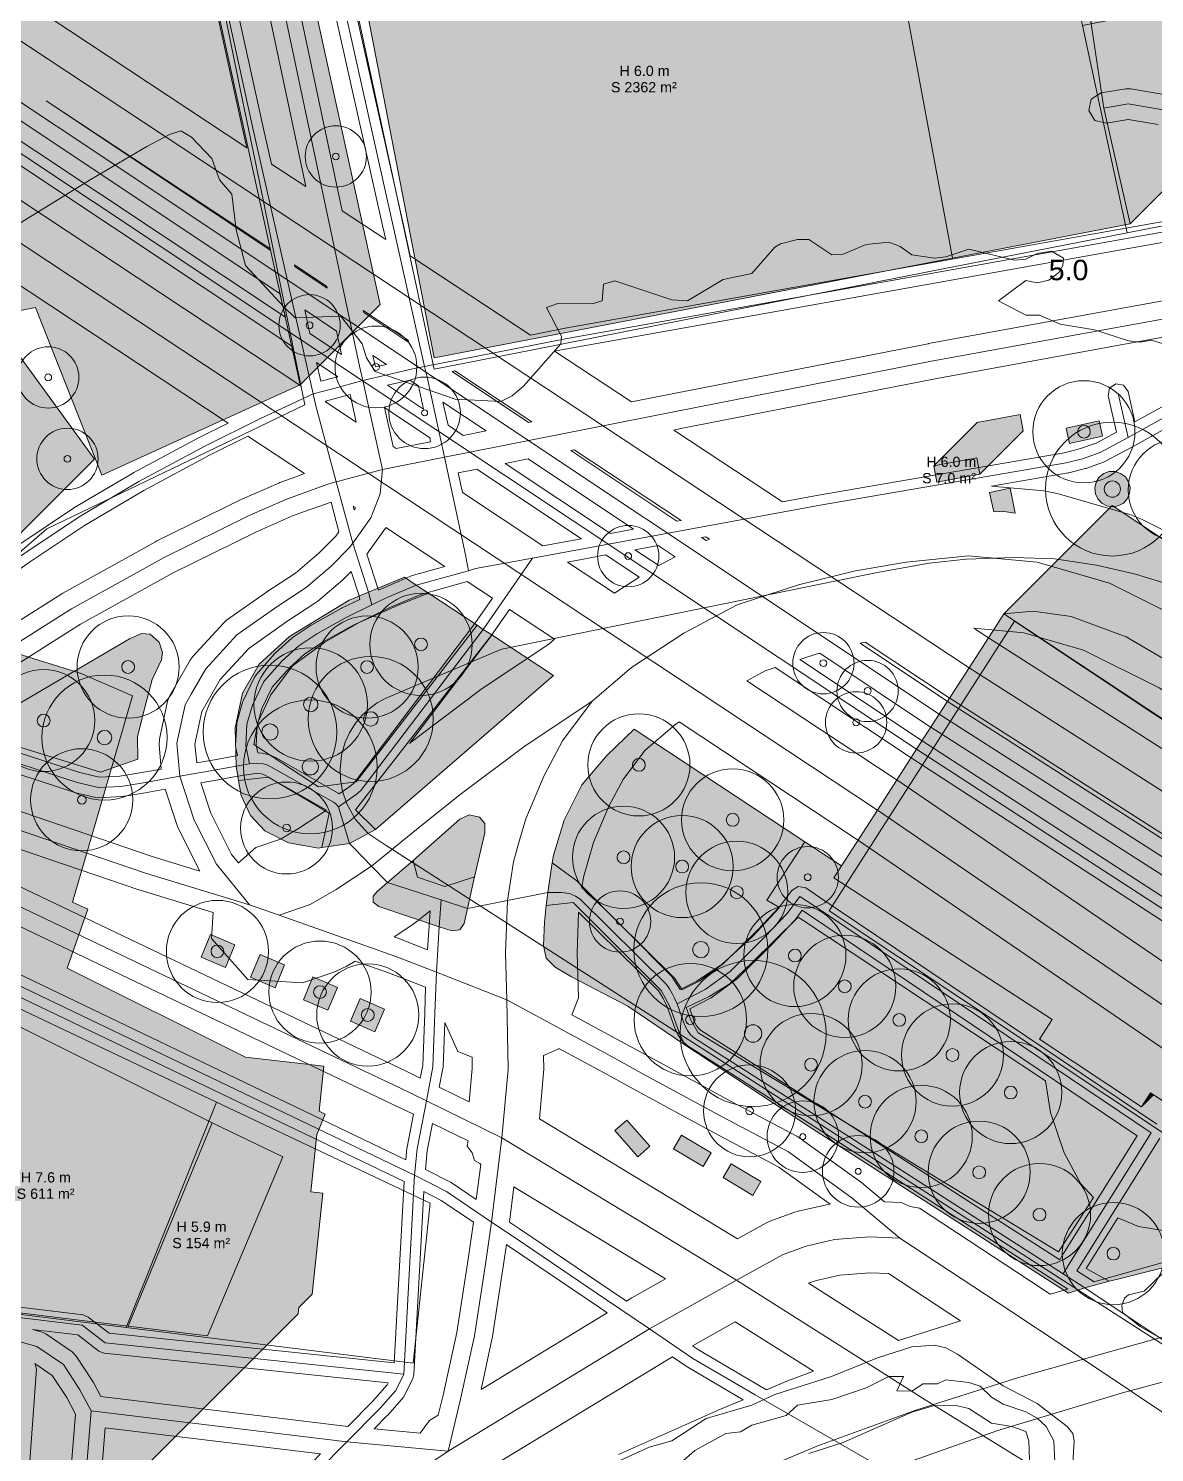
# Model space of a CAD drawing. Header units: metres. Extents: x -8 to 1190, y -11 to 1223.
# Drawn here: x 243.8 to 354, y 846.2 to 985.6 of the extents above; entities that cross this region are included whole.
import ezdxf

# ---------------------------------------------------------------- set-up
doc = ezdxf.new("R2010")
doc.units = ezdxf.units.M
doc.header["$MEASUREMENT"] = 0
for name, color, linetype, lineweight, true_color in [('TPX_BUILDING_AREAS_TEXT', 7, 'CONTINUOUS', 0, 0x000000), ('TPX_BUILDING_HEIGHTS_TEXT', 7, 'CONTINUOUS', 0, 0x000000), ('TPX_BUILDINGS', 7, 'CONTINUOUS', 0, 0x000000), ('TPX_BUILDINGS_HATCH', 7, 'CONTINUOUS', 0, 0xf0f0f0), ('TPX_BUILDINGS_SHADOWS_HATCH', 7, 'CONTINUOUS', 0, 0x000000), ('TPX_BUILDINGS_SHADOWS_OUTLINES', 7, 'CONTINUOUS', 0, 0x000000), ('TPX_CADASTRES', 7, 'CONTINUOUS', 0, 0x646464), ('TPX_CONTOUR_LINES_5M', 7, 'CONTINUOUS', 0, 0x969696), ('TPX_CONTOUR_LINES_5M_TEXT', 7, 'CONTINUOUS', 0, 0x000000), ('TPX_ROADS_AXES', 7, 'CONTINUOUS', 0, 0x323232), ('TPX_ROADS_CONTOURS', 7, 'CONTINUOUS', 0, 0x646464), ('TPX_VEGETATION_GREEN_SPACES', 7, 'CONTINUOUS', 0, 0x58ba48), ('TPX_VEGETATION_GREEN_SPACES_HATCH', 7, 'CONTINUOUS', 0, 0x58ba48), ('TPX_VEGETATION_TREES_INDIVIDUAL', 7, 'CONTINUOUS', 0, 0x136734)]:
    doc.layers.add(name, color=color, linetype=linetype, lineweight=lineweight, true_color=true_color)
doc.styles.add('TPX_TEXTE', font='arial.ttf')

# ---------------------------------------------------------------- blocks, each defined once
blk = doc.blocks.new('TREETR009_CR072')
at = {"layer": 'TPX_VEGETATION_TREES_INDIVIDUAL'}
for radius in [7.15, 0.851]:
    blk.add_circle((0, 0, 0.04), radius, dxfattribs=at)
blk = doc.blocks.new('TREETR003_CR030')
at = {"layer": 'TPX_VEGETATION_TREES_INDIVIDUAL'}
for radius in [3, 0.333]:
    blk.add_circle((0, 0, 0.04), radius, dxfattribs=at)
blk = doc.blocks.new('TREETR003_CR035')
at = {"layer": 'TPX_VEGETATION_TREES_INDIVIDUAL'}
for radius in [3.5, 0.292]:
    blk.add_circle((0, 0, 0.04), radius, dxfattribs=at)
blk = doc.blocks.new('TREETR008_CR066')
at = {"layer": 'TPX_VEGETATION_TREES_INDIVIDUAL'}
for radius in [6.55, 0.792]:
    blk.add_circle((0, 0, 0.04), radius, dxfattribs=at)
blk = doc.blocks.new('TREETR004_CR045')
at = {"layer": 'TPX_VEGETATION_TREES_INDIVIDUAL'}
for radius in [4.5, 0.375]:
    blk.add_circle((0, 0, 0.04), radius, dxfattribs=at)
blk = doc.blocks.new('TREETR005_CR055')
at = {"layer": 'TPX_VEGETATION_TREES_INDIVIDUAL'}
for radius in [5.5, 0.458]:
    blk.add_circle((0, 0, 0.04), radius, dxfattribs=at)
blk = doc.blocks.new('TREETR003_CR040')
at = {"layer": 'TPX_VEGETATION_TREES_INDIVIDUAL'}
for radius in [4, 0.333]:
    blk.add_circle((0, 0, 0.04), radius, dxfattribs=at)
blk = doc.blocks.new('TREETR006_CR050')
at = {"layer": 'TPX_VEGETATION_TREES_INDIVIDUAL'}
for radius in [5, 0.625]:
    blk.add_circle((0, 0, 0.04), radius, dxfattribs=at)
blk = doc.blocks.new('TREETR007_CR061')
at = {"layer": 'TPX_VEGETATION_TREES_INDIVIDUAL'}
for radius in [6.12, 0.708]:
    blk.add_circle((0, 0, 0.04), radius, dxfattribs=at)
blk = doc.blocks.new('TREETR004_CR050')
at = {"layer": 'TPX_VEGETATION_TREES_INDIVIDUAL'}
for radius in [5, 0.417]:
    blk.add_circle((0, 0, 0.04), radius, dxfattribs=at)
blk = doc.blocks.new('TREETR007_CR056')
at = {"layer": 'TPX_VEGETATION_TREES_INDIVIDUAL'}
for radius in [5.55, 0.708]:
    blk.add_circle((0, 0, 0.04), radius, dxfattribs=at)

msp = doc.modelspace()

# ---------------------------------------------------------------- hatches: boundary and pattern name
at = {"layer": 'TPX_BUILDINGS_HATCH'}
for points in [[(331.38, 1024.93), (323.09, 1023.18), (325.89, 1007.95), (334.21, 963.1), (351.62, 966.46), (349.03, 977.79), (347.66, 986.92), (345.7, 997.06), (344.76, 1001.89), (340, 1026.44), (331.38, 1024.93)], [(256.99, 1011.54), (184.04, 997.73), (187.52, 979.7), (191.12, 974.73), (196.42, 967.59), (201.1, 960.88), (206.5, 953.42), (208.98, 949.99), (228.4, 963.86), (233.56, 956.12), (244.47, 958.27), (250.97, 941.87), (259.59, 945.8), (270.36, 950.71), (256.99, 1011.54)], [(325.89, 1007.95), (274.83, 998.03), (283.5, 953.33), (334.21, 963.1), (325.89, 1007.95)], [(336.59, 943.57), (332.38, 942.79), (332.69, 941.18), (336.89, 941.96), (336.59, 943.57)], [(323.36, 903.62), (322.61, 902.45), (343.97, 888.58), (342.72, 886.65), (352.71, 880.03), (353.6, 881.4), (368.53, 871.57), (368.85, 871.35), (368.02, 869.9), (371, 867.92), (372.56, 866.89), (373.91, 868.97), (375.31, 869.22), (383.23, 870.59), (395.82, 872.79), (402.53, 873.96), (410.49, 875.35), (416.58, 876.41), (417.72, 878.19), (413.42, 881.02), (412.67, 879.83), (370.33, 907.72), (371.13, 908.97), (361.09, 915.6), (360.29, 914.36), (339.24, 928.29), (338.68, 927.41), (335.84, 923), (332.91, 918.46), (330.71, 915.03), (326.88, 909.08), (323.36, 903.62)], [(239.7, 889.48), (229.84, 861.48), (253.55, 858.57), (261.75, 878.49), (239.7, 889.48)], [(261.75, 878.49), (253.55, 858.57), (261.31, 857.63), (268.66, 875.15), (261.75, 878.49)]]:
    msp.add_hatch(color=256, dxfattribs=at).paths.add_polyline_path(points)
at = {"layer": 'TPX_BUILDINGS_SHADOWS_HATCH'}
for points in [[(173.3, 1008.33), (157.32, 992.35), (174.02, 995.65), (178.52, 992.06), (187.52, 979.7), (184.04, 997.73), (256.99, 1011.54), (270.36, 950.71), (278.21, 958.56), (264.84, 1019.39), (195.76, 1006.32), (194.5, 1008.04), (190, 1011.63), (173.3, 1008.33)], [(356.68, 988.62), (347.66, 986.92), (349.03, 977.79), (351.62, 966.46), (365.46, 980.3), (363.81, 988.96), (368.08, 989.78), (367.87, 990.86), (371.12, 991.47), (369.22, 1001.48), (354.75, 998.76), (356.68, 988.62)], [(231.31, 954.71), (222.47, 945.87), (225.56, 948.18), (228.25, 944.49), (232.08, 947.36), (240.97, 935.18), (241.39, 934.6), (250.23, 943.44), (249.81, 944.02), (240.92, 956.2), (237.09, 953.33), (234.87, 956.38), (233.56, 956.12), (233.44, 956.3), (231.31, 954.71)], [(100.24, 886.58), (88.12, 874.47), (126.63, 869), (125.15, 854.82), (142.61, 852.81), (143.29, 859.35), (142.04, 859.49), (142.56, 864.54), (241.8, 853.13), (240.52, 840.82), (241.68, 840.69), (240.66, 830.81), (239.49, 830.95), (239.28, 828.89), (270.18, 859.79), (270.24, 860.4), (271.56, 861.71), (272.58, 871.59), (271.42, 871.72), (272.01, 877.35), (272.83, 879.32), (272.24, 879.61), (272.7, 884.03), (265.02, 884.91), (247.57, 893.61), (249.6, 899.38), (248.1, 900.07), (253.96, 920.25), (248.83, 922.47), (242.15, 924.56), (231.18, 926.95), (227.2, 923.97), (224.8, 924.15), (216.14, 927.95), (217.02, 930.04), (206.13, 932.41), (209.05, 935.34), (214.34, 947.92), (211.83, 946.06), (206.08, 932.37), (205.83, 932.48), (202.76, 933.15), (177.16, 907.55), (216.55, 898.96), (223.23, 896.87), (228.36, 894.66), (239.7, 889.48), (261.75, 878.49), (268.66, 875.15), (261.31, 857.63), (253.55, 858.57), (229.84, 861.48), (214.44, 863.38), (172.13, 868.58), (176.92, 905.69), (172.82, 906.44), (173.76, 912.52), (150.24, 917.65), (146.77, 914.18), (170.3, 909.05), (168.71, 898.78), (147.78, 902.62), (144.13, 898.97), (168.07, 894.59), (166.59, 885.04), (163.61, 885.59), (154.75, 876.73), (151.23, 877.13), (151.26, 877.41), (151.67, 881.34), (152.6, 890.24), (142.93, 892.01), (143.77, 896.85), (133.03, 898.37), (134.34, 905.09), (131.91, 905.59), (129.99, 905.98), (130.75, 909.86), (128.78, 910.26), (127.69, 911.9), (122.05, 912.93), (124.78, 926.98), (127.12, 939.01), (114.9, 941.52), (98.71, 925.32), (110.93, 922.82), (108.59, 910.79), (123.8, 908.01), (124.9, 906.37), (126.86, 905.97), (125.55, 899.23), (127.97, 898.73), (126.64, 891.87), (125.38, 885.37), (116.42, 887.2), (115.68, 883.41), (109.18, 884.75), (103.75, 885.86), (100.24, 886.58)], [(336.63, 947.03), (332.38, 942.79), (336.59, 943.57), (336.89, 941.96), (341.13, 946.2), (340.83, 947.81), (336.63, 947.03)], [(349.85, 938.9), (339.24, 928.29), (360.29, 914.36), (361.09, 915.6), (371.13, 908.97), (370.33, 907.72), (412.67, 879.83), (413.42, 881.02), (417.72, 878.19), (416.58, 876.41), (427.19, 887.01), (428.33, 888.8), (424.03, 891.63), (423.01, 890.61), (380.94, 918.33), (381.74, 919.57), (371.7, 926.21), (370.64, 925.14), (349.85, 938.9)], [(353.6, 881.4), (352.71, 880.03), (353.89, 881.21), (353.6, 881.4)]]:
    msp.add_hatch(color=256, dxfattribs=at).paths.add_polyline_path(points)
at = {"layer": 'TPX_VEGETATION_GREEN_SPACES_HATCH'}
for points in [[(348.58, 947.17), (345.33, 946.46), (345.66, 944.96), (348.91, 945.67), (348.58, 947.17)], [(348.29, 941.17), (348.16, 940.61), (348.22, 940.05), (348.45, 939.53), (348.84, 939.12), (349.34, 938.85), (349.9, 938.76), (350.45, 938.85), (350.95, 939.12), (351.33, 939.54), (351.55, 940.07), (351.6, 940.64), (351.46, 941.21), (351.14, 941.69), (350.68, 942.04), (350.14, 942.22), (349.57, 942.22), (349.03, 942.03), (348.59, 941.66), (348.29, 941.17)], [(339.88, 940.6), (337.84, 940.15), (338.26, 938.28), (339.25, 938.29), (340.37, 938.14), (339.88, 940.6)], [(264.73, 920.53), (264.01, 917.15), (264.09, 913.38), (264.34, 911.98), (264.61, 910.52), (265.52, 908.56), (266.92, 907.04), (269.24, 905.87), (272.16, 905.37), (272.49, 905.42), (275.2, 905.81), (277.75, 907.2), (295.16, 922.24), (289.12, 926.22), (288.29, 926.77), (287.69, 927.17), (282.92, 930.32), (281.73, 931.11), (280.57, 931.87), (277.07, 930.41), (275.18, 929.62), (269.31, 926.08), (266.36, 923.35), (264.73, 920.53)], [(266.23, 917.66), (265.85, 915.51), (272.15, 911.37), (275.85, 911.86), (287.69, 927.17), (282.92, 930.32), (280.13, 929.22), (276.22, 927.46), (272.78, 925.53), (269.63, 923.21), (267.49, 920.37), (266.23, 917.66)], [(342.1, 928.54), (339.24, 928.29), (360.29, 914.36), (361.09, 915.6), (371.13, 908.97), (370.33, 907.72), (412.67, 879.83), (413.42, 881.02), (417.72, 878.19), (418.6, 879.67), (414.08, 886.19), (387.35, 903.38), (375.64, 910.86), (359.18, 921.37), (351.23, 926.05), (345.82, 928.03), (342.1, 928.54)], [(253.68, 925.85), (240.53, 918.16), (241.98, 915.55), (250.81, 912.79), (254.49, 914.08), (254.46, 916.29), (255.2, 919.24), (255.89, 921.88), (256.8, 923.79), (256.88, 924.52), (256.56, 925.51), (255.68, 926.3), (254.84, 926.36), (253.68, 925.85)], [(289.12, 926.22), (275.77, 909.1), (277.75, 907.2), (295.16, 922.24), (289.12, 926.22)], [(294.29, 898.12), (294.18, 895.82), (294.46, 894.58), (295.34, 893.72), (296.94, 892.76), (302.43, 889.88), (308.01, 886.11), (320.42, 877.95), (345.57, 861.79), (347.16, 862.33), (349.54, 862.97), (350.39, 863.19), (360.61, 865.75), (371, 867.92), (368.02, 869.9), (368.85, 871.35), (368.53, 871.57), (353.6, 881.4), (352.71, 880.03), (342.72, 886.65), (343.97, 888.58), (322.61, 902.45), (323.36, 903.62), (319.78, 905.98), (303.07, 917.01), (300.39, 914.43), (297.94, 911.54), (296.22, 908.1), (295.15, 904.67), (295.03, 903.91), (294.61, 901.01), (294.46, 899.73), (294.29, 898.12)], [(295.15, 904.67), (295.03, 903.91), (297.44, 902.15), (306.76, 892.8), (307.57, 891.53), (309.2, 892.35), (311.66, 894), (314.65, 896.7), (317.29, 899.55), (316.05, 900.28), (319.78, 905.98), (303.07, 917.01), (300.39, 914.43), (297.94, 911.54), (296.22, 908.1), (295.15, 904.67)], [(267.27, 912.32), (264.34, 911.98), (264.61, 910.52), (265.52, 908.56), (266.92, 907.04), (269.24, 905.87), (272.16, 905.37), (272.49, 905.42), (273.21, 908.79), (267.27, 912.32)], [(277.92, 901.13), (277.5, 900.65), (277.5, 900.06), (278.08, 899.66), (283.97, 897.67), (285.2, 897.26), (285.99, 897.35), (286.41, 897.99), (286.74, 899.46), (287.42, 902.55), (288.44, 906.86), (288.44, 907.78), (287.91, 908.39), (286.9, 908.62), (285.99, 908.21), (281.43, 904.16), (278.93, 902), (277.92, 901.13)], [(285.99, 908.21), (281.43, 904.16), (281.86, 902.53), (284.53, 901.62), (287.42, 902.55), (288.44, 906.86), (288.44, 907.78), (287.91, 908.39), (286.9, 908.62), (285.99, 908.21)], [(294.29, 898.12), (294.18, 895.82), (294.46, 894.58), (295.34, 893.72), (296.94, 892.76), (302.43, 889.88), (308.01, 886.11), (307.57, 887.06), (306.56, 889.85), (305.71, 891.42), (297.08, 900.04), (294.46, 899.73), (294.29, 898.12)], [(310.39, 890.85), (308.14, 889.76), (308.58, 888.59), (309.34, 887.28), (344.58, 865.84), (348.01, 871.18), (346.78, 872.52), (345.14, 875.55), (343.8, 879.5), (343.33, 882.58), (319.68, 898.24), (319.11, 898.62), (314.62, 894.18), (312.41, 892.08), (310.39, 890.85)], [(261.6, 896.92), (260.67, 894.69), (263.06, 893.67), (263.99, 895.89), (261.6, 896.92)], [(266.46, 894.96), (265.52, 892.73), (267.91, 891.69), (268.85, 893.93), (266.46, 894.96)], [(271.62, 892.75), (270.69, 890.52), (273.08, 889.49), (274.01, 891.73), (271.62, 892.75)], [(276.24, 890.64), (275.3, 888.41), (277.69, 887.38), (278.62, 889.61), (276.24, 890.64)], [(302.33, 878.75), (301.18, 877.71), (303.42, 875.16), (304.58, 876.2), (302.33, 878.75)], [(307.7, 877.27), (306.92, 875.92), (309.83, 874.19), (310.61, 875.54), (307.7, 877.27)], [(312.55, 874.45), (311.78, 873.11), (314.69, 871.38), (315.46, 872.73), (312.55, 874.45)], [(350.41, 869.18), (347.29, 864.21), (349.54, 862.97), (350.39, 863.19), (360.61, 865.75), (371, 867.92), (368.02, 869.9), (368.85, 871.35), (368.53, 871.57), (365.78, 870.08), (362.63, 868.89), (358.76, 868.04), (355.42, 867.83), (352.43, 868.32), (350.41, 869.18)]]:
    msp.add_hatch(color=256, dxfattribs=at).paths.add_polyline_path(points)

# ---------------------------------------------------------------- linework, layer by layer
at = {"layer": 'TPX_BUILDINGS', "elevation": 0.04}
for points in [[(331.38, 1024.93), (323.09, 1023.18), (325.89, 1007.95), (334.21, 963.1), (351.62, 966.46), (349.03, 977.79), (347.66, 986.92), (345.7, 997.06), (344.76, 1001.89), (340, 1026.44)], [(256.99, 1011.54), (184.04, 997.73), (187.52, 979.7), (191.12, 974.73), (196.42, 967.59), (201.1, 960.88), (206.5, 953.42), (208.98, 949.99), (228.4, 963.86), (233.56, 956.12), (244.47, 958.27), (250.97, 941.87), (259.59, 945.8), (270.36, 950.71)], [(325.89, 1007.95), (274.83, 998.03), (283.5, 953.33), (334.21, 963.1)], [(336.59, 943.57), (332.38, 942.79), (332.69, 941.18), (336.89, 941.96)], [(239.7, 889.48), (229.84, 861.48), (253.55, 858.57), (261.75, 878.49)], [(261.75, 878.49), (253.55, 858.57), (261.31, 857.63), (268.66, 875.15)]]:
    msp.add_lwpolyline(points, close=True, dxfattribs=at)
msp.add_lwpolyline([(360.29, 914.36), (339.24, 928.29), (338.68, 927.41), (335.84, 923), (332.91, 918.46), (330.71, 915.03), (326.88, 909.08), (323.36, 903.62), (322.61, 902.45), (343.97, 888.58), (342.72, 886.65), (352.71, 880.03), (353.6, 881.4), (368.53, 871.57)], dxfattribs=at)
at = {"layer": 'TPX_BUILDINGS_SHADOWS_OUTLINES', "elevation": 0.04}
for points in [[(173.3, 1008.33), (157.32, 992.35), (174.02, 995.65), (178.52, 992.06), (187.52, 979.7), (184.04, 997.73), (256.99, 1011.54), (270.36, 950.71), (278.21, 958.56), (264.84, 1019.39), (195.76, 1006.32), (194.5, 1008.04), (190, 1011.63)], [(356.68, 988.62), (347.66, 986.92), (349.03, 977.79), (351.62, 966.46), (365.46, 980.3), (363.81, 988.96), (368.08, 989.78), (367.87, 990.86), (371.12, 991.47), (369.22, 1001.48), (354.75, 998.76)], [(231.31, 954.71), (222.47, 945.87), (225.56, 948.18), (228.25, 944.49), (232.08, 947.36), (240.97, 935.18), (241.39, 934.6), (250.23, 943.44), (249.81, 944.02), (240.92, 956.2), (237.09, 953.33), (234.87, 956.38), (233.56, 956.12), (233.44, 956.3)], [(336.63, 947.03), (332.38, 942.79), (336.59, 943.57), (336.89, 941.96), (341.13, 946.2), (340.83, 947.81)], [(349.85, 938.9), (339.24, 928.29), (360.29, 914.36), (361.09, 915.6), (371.13, 908.97), (370.33, 907.72), (412.67, 879.83), (413.42, 881.02), (417.72, 878.19), (416.58, 876.41), (427.19, 887.01), (428.33, 888.8), (424.03, 891.63), (423.01, 890.61), (380.94, 918.33), (381.74, 919.57), (371.7, 926.21), (370.64, 925.14)], [(353.6, 881.4), (352.71, 880.03), (353.89, 881.21)]]:
    msp.add_lwpolyline(points, close=True, dxfattribs=at)
for points in [[(239.28, 828.89), (270.18, 859.79), (270.24, 860.4), (271.56, 861.71), (272.58, 871.59), (271.42, 871.72), (272.01, 877.35), (272.83, 879.32), (272.24, 879.61), (272.7, 884.03), (265.02, 884.91), (247.57, 893.61), (249.6, 899.38), (248.1, 900.07), (253.96, 920.25), (248.83, 922.47), (242.15, 924.56)], [(239.7, 889.48), (261.75, 878.49), (268.66, 875.15), (261.31, 857.63), (253.55, 858.57), (229.84, 861.48)]]:
    msp.add_lwpolyline(points, dxfattribs=at)
at = {"layer": 'TPX_CADASTRES', "elevation": 0.02}
for points in [[(322.8, 1024.34), (270.19, 1013.93), (276.08, 986.63), (281.47, 961.66), (283.5, 952.25), (292.97, 954.11), (314.42, 958.33), (323.7, 960.15), (331.98, 961.78), (351.32, 965.58), (346.95, 985.87), (344.3, 998.1), (343.32, 1002.67), (337.99, 1027.35)], [(182.41, 997.39), (175.96, 996.07), (190.64, 975.09), (195.75, 967.79), (200.85, 960.5), (206.41, 952.55), (209.7, 947.84), (215.65, 952.37), (225.51, 959.87), (242.16, 933.64), (245.56, 936.61), (261.21, 944.11), (270.84, 948.73), (266.08, 972), (264.57, 979.36), (263.92, 982.53), (257.73, 1012.78), (217.93, 1004.65)], [(357.18, 987.88), (346.95, 985.87), (351.32, 965.58), (367.42, 968.75), (362.6, 990.72), (377.78, 993.68), (377.59, 994.61), (370.23, 993.16), (368.42, 1001.55), (354.8, 998.87)], [(340.28, 927.56), (322.14, 899.21), (492.23, 786.12), (538.52, 795.75)], [(240.79, 890.64), (230.37, 861.29), (253.35, 858.44), (262.19, 880.5)], [(262.19, 880.5), (253.35, 858.44), (281.42, 854.97), (283.08, 870.6)]]:
    msp.add_lwpolyline(points, close=True, dxfattribs=at)
for points in [[(355.75, 931.05), (352.12, 932.18), (348.32, 933.06), (344.2, 933.68), (340.27, 933.82), (335.57, 933.64), (331.95, 933.25), (327.04, 932.36), (325.91, 932.13), (290.1, 924.83), (289.84, 924.72), (278.68, 920.01), (277.91, 919.57), (277.24, 919.1), (276.45, 918.38), (275.8, 917.6), (275.21, 916.66), (274.79, 915.74), (274.43, 914.47), (274.27, 913.1), (274.31, 912.07), (274.51, 910.94), (274.93, 909.69), (275.78, 908.17), (277.03, 906.8), (278.7, 905.69), (464.55, 786.3)], [(492.23, 786.12), (322.14, 899.21), (340.28, 927.56), (538.52, 795.75)]]:
    msp.add_lwpolyline(points, dxfattribs=at)
at = {"layer": 'TPX_CONTOUR_LINES_5M', "elevation": 0.05}
for points in [[(354.85, 954.73), (353.69, 955.09), (352.58, 954.88), (351.46, 955.02), (348.11, 956.08), (344.75, 956.65), (342.74, 957.51), (341.4, 957.51), (338.71, 958.91), (341.4, 960.92), (342.52, 960.67), (343.64, 960.94), (344.62, 961.7), (345.01, 962.39), (345.07, 963.09), (343.92, 963.79), (342.52, 963.54), (341.4, 962.99), (340.28, 962.91), (335.81, 963.98), (333.58, 963.23), (332.46, 963.11), (330.23, 963.41), (329.11, 964.24), (327.99, 964.67), (325.76, 964.43), (323.52, 963.49), (322.4, 963.42), (320.17, 964.92), (319.05, 964.92), (317.4, 964.49), (316.82, 964.17), (314.58, 961.61), (311.78, 961), (308.29, 958.91), (306.76, 959.02), (301.17, 960.87), (300.05, 960.54), (299.92, 958.91), (298.94, 958.62), (295.58, 958.66), (294.47, 958.26), (295.94, 955.42), (295.87, 954.73), (292.23, 950.58), (291.11, 949.61), (290, 949.06), (285.53, 949.31), (277.7, 952.02), (276.86, 953.33), (276.44, 954.73), (274.35, 957.42), (269.88, 957.27), (268.76, 958.33), (265.03, 962.39), (264.12, 965.88), (263.67, 969.37), (262.49, 970.76), (261.72, 972.85), (259.73, 974.94), (258.7, 975.57), (257.59, 975.21), (255.35, 974.04), (249.8, 970.76), (233.97, 961)], [(354.81, 863.75), (352.99, 862.01), (351.46, 861.63), (351.06, 861.31), (350.8, 860.61), (350.86, 859.92), (352.58, 858.53), (355.05, 857.13)], [(345.98, 844.58), (346.12, 847.37), (346.01, 848.06), (345.45, 848.76), (342.52, 851.02), (339.17, 852.73), (334.7, 855.84), (333.58, 856.47), (332.46, 856.73), (330.23, 856.54), (326.87, 855.49), (322.39, 853.64), (316.82, 851.9), (314.57, 850.85), (310.11, 849.54), (306.76, 847.37), (304.52, 846.72), (296.7, 843.13)], [(344.23, 845.28), (344.15, 847.37), (343.4, 848.76), (342.52, 849.57), (341.4, 850.2), (339.17, 850.93), (338.05, 851.63), (336.93, 852.7), (335.81, 853.07), (333.58, 853.34), (332.75, 852.94), (331.34, 852.93), (330.23, 852.21), (328.77, 852.25), (329.42, 853.64), (327.99, 853.64), (325.76, 852.54), (322.4, 851.4), (319.05, 850.86), (317.93, 849.83), (314.58, 848.88), (313.46, 848.22), (312.05, 848.06), (308.99, 846.4), (307.88, 845.44)], [(330.23, 850.17), (323.52, 847.19), (320.17, 846.1)], [(341.8, 844.58), (341.69, 847.37), (341.4, 848.26), (340.03, 848.76), (338.05, 849.09), (335.81, 850.51), (334.7, 850.78), (332.46, 850.8), (330.23, 850.17)]]:
    msp.add_lwpolyline(points, dxfattribs=at)
at = {"layer": 'TPX_ROADS_AXES', "elevation": 0.03}
for points in [[(523.94, 800.69), (500.03, 816.25), (471.08, 835.99), (449.97, 849.51), (430.07, 862.38), (410.49, 875.35), (335.84, 923), (238.06, 987.61), (0, 1145.22)], [(574.06, 764.2), (552.28, 776.34), (543.97, 781.65), (521.39, 796.25), (472.89, 827.56), (451.54, 842.05), (422.76, 861.06), (402.53, 873.96), (332.91, 918.46), (73.79, 1091.1), (0, 1139.85)], [(0, 1125.35), (326.88, 909.08), (383.23, 870.59), (402.81, 857.47), (455.98, 820.99), (477.35, 806.75), (500.67, 792.04)], [(108.78, 1062.63), (330.71, 915.03), (395.82, 872.79), (414.93, 859.65), (453.11, 834.62), (474.47, 820.19), (477.21, 818.46), (482.14, 813.18), (485.2, 810.91), (511.72, 794.29), (526.8, 784.84), (535.26, 779.9), (553.72, 769.08)], [(278.42, 942.41), (276.49, 951.13), (276.17, 952.54), (272.16, 971.45), (263.44, 1012.55), (262.99, 1014.66), (261.76, 1020.47)], [(279.42, 966.53), (268.44, 1015.64)], [(277.37, 929.16), (277.07, 930.41), (275.51, 935.2), (273.9, 941.2), (271.91, 948.66), (271.65, 949.81), (265.8, 975.53), (257.44, 1013.64)], [(617.94, 1014.51), (609.31, 1013.22), (602.11, 1011.97), (600.31, 1011.78), (527.12, 998.26), (524.54, 998.68), (520.23, 997.87), (515.06, 996.91), (513.17, 995.71), (437.26, 981.34), (435.9, 981.05), (431.35, 980.36), (427.8, 979.82), (425.92, 979.23), (362.21, 966.98), (296.5, 955.25), (282.54, 952.51), (281.53, 952.29)], [(349.03, 977.79), (351.42, 978.19), (354.85, 977.61), (357.93, 975.91), (360.87, 972.56), (361.9, 968.39), (362.21, 966.98), (363.94, 958.89)], [(279.42, 966.53), (282.54, 952.51), (282.8, 951.46), (284.49, 943.61), (286.54, 934.06), (286.83, 932.51)], [(278.42, 942.41), (284.49, 943.61), (307.28, 948.13), (332.18, 953.01), (358.16, 957.76)], [(224.91, 920.82), (226.82, 922.16), (238.9, 931.06), (243.31, 934.16), (248.73, 937.79), (254.58, 941.24), (261.03, 944.71), (266.42, 947.37), (271.65, 949.81), (273.66, 950.35), (276.49, 951.13), (281.53, 952.29)], [(265.05, 915.36), (265.16, 917.49), (265.69, 919.36), (266.8, 921.66), (268.61, 923.7), (270.23, 925.17), (272, 926.34), (274.86, 927.94), (277.37, 929.16), (278.73, 929.81), (281.73, 931.11), (286.83, 932.51), (287.54, 932.72), (293.11, 933.74), (321.28, 938.93), (345.36, 943.06), (346.94, 943.47), (348.67, 944.07), (351.41, 945.55), (355.82, 948.01), (359.83, 948.78), (365.44, 949.85), (367.18, 949.45)], [(350.43, 949.84), (351.41, 945.55)], [(278.42, 942.41), (273.9, 941.2), (273.18, 941.01), (270.2, 939.94), (268.97, 939.49), (265.37, 937.9), (257.05, 933.82), (247.98, 928.78), (239.24, 923.26), (231.26, 917.94), (228.44, 915.05), (226.63, 912.6)], [(258.31, 915.64), (259.1, 919.37), (259.71, 920.44), (261.13, 922.9), (264.18, 926.23), (268.07, 928.99), (270.95, 930.86), (273.39, 932.94), (275.2, 934.77), (275.51, 935.2), (277.28, 937.7), (278.19, 940.02), (278.42, 942.41)], [(517.83, 881.3), (509.57, 881.79), (500.27, 882.03), (488.25, 881.67), (471.6, 880.47), (461.29, 879.82), (449.22, 880.09), (441.44, 881.45), (432.95, 883.87), (424.33, 886.77), (416.24, 890.76), (408.45, 894.96), (357.89, 927.16), (349.6, 931.28), (342.52, 933.35), (335.77, 933.97), (329.68, 933.36), (324.72, 932.5), (319.15, 931.14), (313.14, 929.17), (307.93, 926.39), (302.8, 923.03), (298.95, 919.74)], [(274.11, 909.4), (275.86, 910.61), (276.3, 911), (276.65, 911.43), (288.29, 926.77), (293.11, 933.74)], [(298.95, 919.74), (292.26, 915.29), (286.16, 910.7), (282.13, 907.48), (277.36, 903.6), (273.9, 901.32), (271.36, 899.85), (268.31, 898.79)], [(298.95, 919.74), (296.04, 915.85), (294.24, 912.47), (292.45, 908.23), (291.85, 906.13), (291.26, 904.03), (290.65, 900.24), (290.48, 895.09)], [(238.88, 914.9), (248.53, 911.79), (250.62, 911.28), (252.83, 911.4), (254.85, 911.73), (258.6, 912.39), (262.16, 913.03), (264.09, 913.38), (265.42, 913.6), (266.1, 913.69), (266.57, 913.65), (267.03, 913.55), (267.51, 913.32), (273.62, 909.86), (273.83, 909.74), (274.11, 909.4), (274.3, 908.84), (275.2, 905.81), (275.64, 905.37), (277.36, 903.6), (278.93, 902), (284.17, 900.29), (286.74, 899.46), (290.65, 900.24), (294.61, 901.01), (295.96, 901.03), (296.74, 900.93), (297.31, 900.67), (297.78, 900.35), (306.22, 892.03), (306.53, 891.58), (306.79, 891.14), (307.02, 890.67), (307.26, 890.12), (308.03, 887.99), (308.27, 887.5), (308.58, 887.08), (308.98, 886.75), (323, 877.81), (345.04, 863.69), (347.16, 862.33), (365.62, 850.04)], [(265.41, 899.8), (262.18, 903.79), (259.99, 908.11), (258.6, 912.39), (258.31, 915.64)], [(265.42, 913.6), (265.05, 915.36)], [(265.41, 899.8), (255.23, 902.91), (236.73, 909.22), (226.63, 912.6)], [(224.8, 907.61), (234.55, 903.62), (277.36, 883.21), (280.06, 881.92), (282.72, 880.64), (290.12, 877.02)], [(307.26, 890.12), (310.01, 891.53), (312.46, 893.3), (315.86, 896.67), (318.04, 898.97), (319.29, 900.63), (320.69, 899.7), (353.65, 877.51), (345.88, 865.05), (345.04, 863.69)], [(243.38, 823.71), (248.05, 827.68), (251.09, 830.27), (272.18, 844.45), (274.95, 847.26), (278.19, 850.54), (279.72, 852.29), (280.51, 853.88), (281.57, 873.34), (281.82, 875.92), (282.72, 880.64), (283.36, 883.97), (283.56, 889.21), (283.7, 893.21), (283.97, 897.67), (284.17, 900.29)], [(268.31, 898.79), (265.41, 899.8)], [(290.61, 890.53), (283.7, 893.21), (279.72, 894.76), (268.31, 898.79)], [(232.21, 897.01), (281.57, 873.34), (284.69, 871.75), (289.1, 868.75), (291.4, 867.21), (300.24, 861.21), (304.55, 858.3), (308.82, 855.41), (314.91, 851.84), (334.21, 840.73), (339.41, 836.67), (341.65, 834.98), (343.86, 830.26)], [(290.48, 895.09), (290.61, 890.53)], [(290.61, 890.53), (290.72, 883.68), (290.12, 877.02)], [(329.07, 867.18), (324.4, 871.11), (318.16, 875.64), (311.73, 879.03), (303.78, 883.35), (300.9, 884.93), (290.61, 890.53)], [(290.12, 877.02), (289.1, 868.75), (288.53, 864.86), (287.43, 857.64), (286.07, 851.42), (284.85, 846.34)], [(290.12, 877.02), (303.56, 868.87), (313.07, 863.09)], [(207.79, 770.92), (218.81, 779.71), (230.3, 788.51), (243.24, 798.25), (258.06, 808.42), (272.8, 817.7), (285.95, 824.99), (298.6, 831.59), (310.73, 837.44), (326.24, 843.95), (338.66, 848.35), (350.87, 852.04), (362.16, 855.09), (387.96, 860.85), (398.46, 863.13), (416.32, 866.51), (428.13, 868.27), (436.46, 869.13), (451.37, 870.59), (465.02, 871.63), (478.23, 872.75)], [(165.25, 868.92), (168.5, 868.49), (171.32, 868.11), (171.53, 868.09), (249.02, 858.68), (251.28, 856.93), (280.51, 853.88)], [(329.07, 867.18), (326.08, 867.31), (322.68, 867.05), (319.91, 866.42), (317.64, 865.58), (313.07, 863.09)], [(464.13, 775.64), (451.52, 786.16), (443.48, 791.79), (428.19, 802.48), (387.9, 829.22), (357.93, 848.04), (345.14, 856.6), (339.83, 860.1), (329.07, 867.18)], [(249.91, 850.3), (248.81, 852.35), (247.21, 854.82), (244.61, 856.58), (242.14, 857.26), (168.19, 866.28)], [(313.07, 863.09), (304.55, 858.3), (284.85, 846.34)], [(313.07, 863.09), (325.08, 855.47), (330.36, 852.12), (331.29, 851.53), (343.78, 843.8), (351.99, 838.48)], [(357.41, 858.25), (350.06, 856.21), (340.57, 853.51), (330.64, 850.37), (320.95, 846.82), (314.06, 843.93), (304.37, 839.64), (293.59, 834.41), (281.06, 827.6), (271.46, 822.17), (259.5, 814.69), (246.89, 806.51), (231.83, 795.51), (218.66, 785.79), (207.48, 777), (199.1, 770.21)], [(249.91, 850.3), (248.56, 833.81), (248.05, 827.68), (247.65, 820.1)], [(284.85, 846.34), (274.95, 847.26), (249.91, 850.3)], [(284.85, 846.34), (270.33, 836.6), (259.7, 829.02), (247.65, 820.1)]]:
    msp.add_lwpolyline(points, dxfattribs=at)
at = {"layer": 'TPX_ROADS_CONTOURS', "elevation": 0.03}
for points in [[(360.52, 967.69), (296.32, 956.24), (292.9, 955.57), (281.15, 963.33), (280.39, 966.75), (269.64, 1014.85), (412.27, 1041.48)], [(355.1, 979.09), (351.67, 979.67), (351.17, 979.67), (348.78, 979.27), (347.8, 978.66), (347.55, 977.54), (348.16, 976.57), (349.28, 976.31), (351.42, 976.67), (354.34, 976.17)], [(361.01, 933.42), (352.72, 937.54), (351.57, 938), (344.48, 940.07), (343.16, 940.32), (338.03, 940.79), (345.53, 942.08), (345.61, 942.09), (347.19, 942.5), (347.27, 942.52), (349, 943.13), (349.14, 943.19), (351.89, 944.67), (356.17, 947.06)], [(240.19, 921.79), (248.88, 927.27), (257.86, 932.27), (266.1, 936.32), (269.62, 937.87), (270.8, 938.3), (273.4, 939.23), (274.17, 936.33), (273.86, 935.9), (272.2, 934.22), (269.91, 932.26), (267.12, 930.46), (267.06, 930.42), (263.17, 927.66), (262.89, 927.41), (259.84, 924.08), (259.61, 923.77), (258.2, 921.31), (257.59, 920.24), (257.39, 919.74), (256.59, 916.01), (256.56, 915.48), (256.78, 913.09), (254.69, 912.72), (252.72, 912.4), (250.71, 912.29), (248.8, 912.76), (239.21, 915.85)], [(354.21, 878.34), (321.25, 900.53), (319.85, 901.46), (319.13, 901.62), (318.49, 901.23), (317.28, 899.61), (315.15, 897.37), (311.81, 894.07), (309.48, 892.38), (307.73, 891.48), (307.65, 891.64), (307.35, 892.14), (307.05, 892.59), (306.92, 892.74), (298.48, 901.06), (298.35, 901.16), (297.94, 901.46), (298.11, 902.52), (298.59, 904.22), (299.07, 905.9), (300.57, 909.46), (301.97, 912.09), (304.09, 914.92), (307.01, 917.41), (307.48, 917.72), (324.93, 906.18), (377.76, 870.09)], [(355.53, 865), (348.19, 862.95), (348.08, 862.92), (347.72, 863.16), (346.4, 864), (346.73, 864.52), (354.5, 876.99)], [(286.66, 843.35), (306.32, 855.27), (306.82, 855.56), (308.26, 854.59), (308.32, 854.55), (313.72, 851.38), (311.35, 850.39), (311.22, 850.33), (301.53, 846.03)]]:
    msp.add_lwpolyline(points, dxfattribs=at)
for points in [[(258.64, 1012.85), (259.9, 1013.1), (261.72, 1013.42), (261.98, 1012.23), (270.91, 970.1), (267.56, 972.31), (266.78, 975.75)], [(264.68, 1013.94), (267.25, 1014.4), (267.67, 1014.48), (278.44, 966.31), (278.75, 964.92), (274.48, 967.74), (264.91, 1012.86)], [(218.29, 1004.89), (219.64, 1005.15), (256.68, 1012.47), (264.82, 975.32), (265.14, 973.91), (239.99, 990.53)], [(202.01, 1001.82), (204.4, 1002.27), (268.39, 959.64), (268.92, 957.33)], [(195.04, 1000.51), (199.2, 1001.29), (269.56, 954.5), (270.44, 950.62)], [(141.45, 959.8), (156.04, 992.29), (156.55, 992.8), (157.41, 993.29), (179.63, 997.6), (185.17, 998.65), (263.31, 946.95), (260.56, 945.59), (254.1, 942.12), (254.07, 942.1), (248.23, 938.65), (248.18, 938.62), (242.75, 934.99), (238.31, 931.87), (226.24, 922.97), (224.83, 921.98), (222.84, 922.98), (222.8, 923)], [(245.5, 978.5), (267.39, 964.03), (267.42, 963.89)], [(295.28, 954), (296.68, 954.27), (360.94, 965.73), (362.1, 960.31), (357.83, 959.48), (331.87, 954.74), (331.85, 954.73), (306.94, 949.85), (302.8, 949.03)], [(269.8, 962.44), (272.98, 960.34), (273.02, 960.16), (269.84, 962.28)], [(270.81, 958.03), (273.91, 955.96), (274.4, 953.68), (271.33, 955.72)], [(276.55, 957.98), (280.94, 955.08), (281, 954.85), (276.59, 957.78)], [(306.95, 946.28), (307.62, 946.42), (332.51, 951.3), (356.76, 955.72), (357.93, 949.43), (355.64, 949), (355.34, 948.89), (352.08, 947.07), (351.4, 950.06), (350.96, 950.68), (350.21, 950.81), (349.58, 950.37), (349.45, 949.62), (350.26, 946.07), (348.27, 944.99), (346.65, 944.43), (345.15, 944.04), (321.11, 939.91), (317.58, 939.26)], [(277.48, 953.58), (278.82, 952.69), (277.73, 952.45), (277.64, 952.86)], [(271.98, 952.89), (274.06, 951.5), (273.39, 951.32), (272.39, 951.05)], [(285.25, 952.02), (285.5, 952.07), (293.03, 947.09), (292.73, 947.03)], [(278.93, 950.67), (281.11, 951.17), (281.96, 950.6), (282.45, 948.33)], [(272.84, 949.1), (273.92, 949.39), (275.26, 949.76), (275.86, 947.04), (272.86, 949.03)], [(278.61, 948.47), (283.05, 945.52), (283.14, 945.13), (279.76, 944.46), (279.46, 944.66)], [(284.35, 949.01), (288.57, 946.2), (286.31, 945.76), (284.84, 946.74)], [(226.79, 920.92), (227.42, 921.36), (239.49, 930.25), (243.87, 933.34), (249.27, 936.94), (255.07, 940.37), (261.49, 943.82), (265.24, 945.67), (270.78, 942.01), (269.6, 941.58), (268.37, 941.13), (268.27, 941.09), (264.66, 939.5), (264.6, 939.47), (256.28, 935.4), (256.2, 935.35), (247.13, 930.3), (247.05, 930.26), (238.3, 924.74), (238.27, 924.72), (230.32, 919.42), (226.96, 920.82)], [(296.86, 944.28), (297.19, 944.34), (307.65, 937.43), (307.25, 937.36)], [(285.83, 942.09), (287.66, 942.45), (297.91, 935.64), (294.13, 934.95), (286.25, 940.16)], [(290.45, 943.01), (292.69, 943.45), (303.01, 936.58), (300.74, 936.16)], [(275.57, 938.84), (275.79, 938.69), (275.73, 938.53), (275.67, 938.46)], [(276.91, 934.14), (278.71, 936.69), (278.74, 936.74), (284.52, 932.91), (281.47, 932.07), (281.34, 932.03), (278.33, 930.73), (278.05, 930.6), (278.02, 930.72)], [(309.64, 935.77), (310.05, 935.84), (310.43, 935.59), (310.11, 935.46)], [(296.54, 933.36), (300.3, 934.05), (303.55, 931.89), (301.15, 930.31)], [(303.13, 934.57), (305.4, 934.99), (307.08, 933.87), (305.48, 933.01)], [(260.07, 915.53), (260.76, 918.74), (261.23, 919.57), (262.55, 921.86), (265.35, 924.91), (269.05, 927.54), (271.91, 929.39), (272.09, 929.52), (274.53, 931.61), (274.64, 931.71), (275.36, 932.44), (276.11, 930.14), (276.21, 929.71), (274.43, 928.84), (274.37, 928.82), (271.51, 927.21), (271.45, 927.17), (269.68, 926.01), (269.56, 925.91), (267.93, 924.44), (267.86, 924.36), (266.05, 922.32), (265.89, 922.09), (264.79, 919.79), (264.73, 919.63), (264.2, 917.76), (264.16, 917.54), (264.05, 915.41), (264.07, 915.15), (264.23, 914.42), (263.91, 914.36), (261.98, 914.01), (260.24, 913.7)], [(266.06, 915.43), (266.15, 917.32), (266.63, 919.01), (267.64, 921.1), (269.32, 922.99), (270.84, 924.38), (272.52, 925.48), (275.32, 927.06), (277.81, 928.26), (279.14, 928.9), (282.07, 930.16), (286.73, 931.45), (289.19, 929.83), (287.48, 927.36), (275.87, 912.05), (275.58, 911.7), (275.24, 911.4), (274.2, 910.68), (274.1, 910.73), (268.01, 914.19), (267.46, 914.46), (267.24, 914.53), (266.77, 914.63), (266.65, 914.65), (266.22, 914.69)], [(281.07, 915.59), (289.09, 926.17), (289.11, 926.2), (290.86, 928.72), (295.27, 925.8), (294.72, 925.33), (288.39, 921.12), (288.06, 920.89), (281.95, 916.3), (281.79, 916.17)], [(336.3, 926.89), (341.21, 926.44), (347.04, 924.73), (354.44, 921.05), (404.69, 889.06), (405.12, 888.8), (412.92, 884.6), (413.15, 884.48), (421.24, 880.49), (422.1, 880.14), (426.57, 878.63), (423.03, 878.16), (415.44, 877.18), (415.13, 877.13), (414.34, 877), (412.37, 878.3), (337.74, 925.94)], [(325.19, 925.41), (325.67, 925.52), (333.91, 920.08), (333.95, 920.05), (404.24, 875.19), (403.58, 875.06), (403.33, 875.22), (333.73, 919.71)], [(319.29, 923.82), (321.07, 924.4), (321.23, 924.44), (332.08, 917.21), (332.1, 917.19), (399.3, 874.24), (396.3, 873.67), (331.26, 915.86)], [(314.09, 921.74), (315.9, 922.71), (316.87, 923.03), (330.16, 914.19), (393.45, 873.13), (387.42, 872), (385.2, 873.49), (328.86, 911.97), (328.81, 912)], [(238.31, 910.53), (238.86, 911.95), (239.49, 913.66), (248.22, 910.84), (248.29, 910.82), (250.38, 910.31), (250.67, 910.29), (252.88, 910.4), (252.99, 910.42), (255.01, 910.74), (257.17, 911.13), (258.32, 907.57), (258.43, 907.32), (260.56, 903.12), (255.77, 904.58)], [(260.65, 911.74), (262.34, 912.04), (264.26, 912.39), (265.57, 912.61), (266.12, 912.69), (266.42, 912.66), (266.7, 912.6), (267.05, 912.44), (272.96, 909.08), (270.22, 907.28), (268.44, 906.24), (266.03, 905.41), (264.33, 903.91), (263.65, 904.75), (261.61, 908.78)], [(172.66, 868.96), (177.91, 909.73), (215.67, 901.48), (222.9, 899.06), (231.84, 896.08), (280.54, 872.72), (279.57, 854.99), (251.67, 857.9), (249.63, 859.47), (249.14, 859.67)], [(236.1, 904.82), (237.04, 907.26), (254.66, 901.26), (254.72, 901.24), (261.85, 899.06), (261.7, 896.51), (265.25, 892.5), (270.6, 892.18), (273.65, 893.23), (274.88, 893.79), (275.76, 894.31), (279.1, 893.12), (282.65, 891.74), (282.56, 889.25), (282.37, 884.08), (282.13, 882.86), (280.82, 883.5)], [(233.41, 897.55), (233.8, 898.89), (234.83, 901.55), (279.3, 880.34), (281.45, 879.31), (280.84, 876.1), (280.82, 876.01), (280.71, 874.86)], [(279.57, 896.67), (281.21, 897.75), (281.79, 898.17), (283.09, 899.23), (282.98, 897.74), (282.83, 895.42), (280.35, 896.39)], [(296.97, 889.06), (297.6, 890.71), (297.49, 895.07), (297.62, 899.1), (305.45, 891.38), (305.68, 891.05), (305.91, 890.66), (306.11, 890.25), (306.33, 889.75), (307.09, 887.65), (307.13, 887.54), (307.38, 887.05), (307.46, 886.92), (307.77, 886.49), (307.95, 886.31), (308.35, 885.98), (308.44, 885.91), (322.46, 876.97), (344.5, 862.85), (345.52, 862.19), (343.77, 861.7), (341.75, 863.03), (330.99, 870.11), (330.07, 870.29), (329.21, 870.68), (327.55, 870.75), (325.53, 872.45), (325.43, 872.53), (319.18, 877.05), (318.97, 877.18), (312.56, 880.58), (304.62, 884.89), (301.74, 886.46)], [(308.5, 889.63), (310.46, 890.64), (310.59, 890.72), (313.04, 892.49), (313.16, 892.59), (316.57, 895.96), (318.77, 898.28), (318.84, 898.37), (319.52, 899.28), (320.14, 898.87), (352.29, 877.22), (345.03, 865.58), (344.72, 865.08), (323.53, 878.66), (309.57, 887.56), (309.31, 887.77), (309.13, 888.03), (308.95, 888.38)], [(283.99, 881.96), (284.34, 883.78), (284.36, 883.93), (284.53, 888.28), (285.79, 885.45), (287.19, 884.91), (287.21, 883.8), (286.92, 880.53)], [(293.8, 878.88), (294.2, 883.36), (294.21, 883.73), (294.19, 885.05), (295.68, 885.71), (295.7, 885.76), (300.06, 883.39), (302.95, 881.81), (310.9, 877.5), (317.23, 874.15), (322.25, 870.51), (321.9, 870.46), (319.13, 869.83), (318.7, 869.7), (316.43, 868.87), (315.96, 868.66), (313.17, 867.13), (305.37, 871.86)], [(282.63, 873.92), (282.81, 875.77), (283.31, 878.4), (286.8, 876.7), (286.72, 876.19), (287.2, 875.54), (287.44, 874.78), (287.96, 874.5), (288.04, 874.4), (287.61, 870.97), (285.25, 872.57), (285.14, 872.64)], [(277.6, 848.52), (278.9, 849.83), (278.94, 849.88), (280.47, 851.63), (280.61, 851.84), (281.41, 853.44), (281.51, 853.83), (282.49, 871.75), (284.18, 870.88), (287.33, 868.74), (286.8, 865.12), (285.71, 857.96), (284.36, 851.81), (283.89, 849.86), (283.03, 849.34), (282.13, 848.1)], [(290.87, 868.77), (291.29, 872.22), (306.14, 863.21), (302.84, 861.35), (302.3, 861.03), (300.8, 862.04), (291.95, 868.04)], [(288.07, 852.39), (289.14, 857.27), (289.16, 857.38), (290.26, 864.61), (290.55, 866.57), (290.84, 866.38), (299.68, 860.39), (300.42, 859.88)], [(320.12, 862.77), (320.9, 863.05), (323.2, 863.58), (326.14, 863.8), (327.95, 863.73), (335, 859.09), (328.93, 857.18), (326.95, 858.43)], [(308.77, 856.65), (312.96, 859.01), (320.62, 854.16), (318.54, 853.4), (318.24, 853.28), (316.03, 852.35), (315.41, 852.71), (309.35, 856.26)], [(244.17, 858.26), (248.62, 857.72), (250.67, 856.14), (251.18, 855.94), (278.97, 853.04), (278.88, 852.85), (277.45, 851.22), (275.02, 848.77), (250.86, 851.7), (250.14, 853.05), (250.07, 853.16), (248.46, 855.64), (248.05, 856.06), (245.46, 857.82), (245.01, 858.02)], [(242.36, 824.33), (244.56, 854.38), (244.45, 854.73), (244.39, 854.92), (246.11, 853.75), (247.52, 851.58), (248.38, 849.98), (247.07, 833.93), (246.55, 827.8), (246.55, 827.71), (242.83, 824.56)], [(249.79, 830.47), (250.06, 833.68), (251.28, 848.62), (272.37, 846.07), (271.54, 845.22), (250.53, 831.1), (250.44, 831.03)]]:
    msp.add_lwpolyline(points, close=True, dxfattribs=at)
at = {"layer": 'TPX_VEGETATION_GREEN_SPACES', "elevation": 0}
for points in [[(348.58, 947.17), (345.33, 946.46), (345.66, 944.96), (348.91, 945.67)], [(348.29, 941.17), (348.16, 940.61), (348.22, 940.05), (348.45, 939.53), (348.84, 939.12), (349.34, 938.85), (349.9, 938.76), (350.45, 938.85), (350.95, 939.12), (351.33, 939.54), (351.55, 940.07), (351.6, 940.64), (351.46, 941.21), (351.14, 941.69), (350.68, 942.04), (350.14, 942.22), (349.57, 942.22), (349.03, 942.03), (348.59, 941.66)], [(339.88, 940.6), (337.84, 940.15), (338.26, 938.28), (339.25, 938.29), (340.37, 938.14)], [(264.73, 920.53), (264.01, 917.15), (264.09, 913.38), (264.34, 911.98), (264.61, 910.52), (265.52, 908.56), (266.92, 907.04), (269.24, 905.87), (272.16, 905.37), (272.49, 905.42), (275.2, 905.81), (277.75, 907.2), (295.16, 922.24), (289.12, 926.22), (288.29, 926.77), (287.69, 927.17), (282.92, 930.32), (281.73, 931.11), (280.57, 931.87), (277.07, 930.41), (275.18, 929.62), (269.31, 926.08), (266.36, 923.35)], [(266.23, 917.66), (265.85, 915.51), (272.15, 911.37), (275.85, 911.86), (287.69, 927.17), (282.92, 930.32), (280.13, 929.22), (276.22, 927.46), (272.78, 925.53), (269.63, 923.21), (267.49, 920.37)], [(342.1, 928.54), (339.24, 928.29), (360.29, 914.36), (361.09, 915.6), (371.13, 908.97), (370.33, 907.72), (412.67, 879.83), (413.42, 881.02), (417.72, 878.19), (418.6, 879.67), (414.08, 886.19), (387.35, 903.38), (375.64, 910.86), (359.18, 921.37), (351.23, 926.05), (345.82, 928.03)], [(253.68, 925.85), (240.53, 918.16), (241.98, 915.55), (250.81, 912.79), (254.49, 914.08), (254.46, 916.29), (255.2, 919.24), (255.89, 921.88), (256.8, 923.79), (256.88, 924.52), (256.56, 925.51), (255.68, 926.3), (254.84, 926.36)], [(289.12, 926.22), (275.77, 909.1), (277.75, 907.2), (295.16, 922.24)], [(295.15, 904.67), (295.03, 903.91), (297.44, 902.15), (306.76, 892.8), (307.57, 891.53), (309.2, 892.35), (311.66, 894), (314.65, 896.7), (317.29, 899.55), (316.05, 900.28), (319.78, 905.98), (303.07, 917.01), (300.39, 914.43), (297.94, 911.54), (296.22, 908.1)], [(267.27, 912.32), (264.34, 911.98), (264.61, 910.52), (265.52, 908.56), (266.92, 907.04), (269.24, 905.87), (272.16, 905.37), (272.49, 905.42), (273.21, 908.79)], [(277.92, 901.13), (277.5, 900.65), (277.5, 900.06), (278.08, 899.66), (283.97, 897.67), (285.2, 897.26), (285.99, 897.35), (286.41, 897.99), (286.74, 899.46), (287.42, 902.55), (288.44, 906.86), (288.44, 907.78), (287.91, 908.39), (286.9, 908.62), (285.99, 908.21), (281.43, 904.16), (278.93, 902)], [(285.99, 908.21), (281.43, 904.16), (281.86, 902.53), (284.53, 901.62), (287.42, 902.55), (288.44, 906.86), (288.44, 907.78), (287.91, 908.39), (286.9, 908.62)], [(294.29, 898.12), (294.18, 895.82), (294.46, 894.58), (295.34, 893.72), (296.94, 892.76), (302.43, 889.88), (308.01, 886.11), (307.57, 887.06), (306.56, 889.85), (305.71, 891.42), (297.08, 900.04), (294.46, 899.73)], [(310.39, 890.85), (308.14, 889.76), (308.58, 888.59), (309.34, 887.28), (344.58, 865.84), (348.01, 871.18), (346.78, 872.52), (345.14, 875.55), (343.8, 879.5), (343.33, 882.58), (319.68, 898.24), (319.11, 898.62), (314.62, 894.18), (312.41, 892.08)], [(261.6, 896.92), (260.67, 894.69), (263.06, 893.67), (263.99, 895.89)], [(266.46, 894.96), (265.52, 892.73), (267.91, 891.69), (268.85, 893.93)], [(271.62, 892.75), (270.69, 890.52), (273.08, 889.49), (274.01, 891.73)], [(276.24, 890.64), (275.3, 888.41), (277.69, 887.38), (278.62, 889.61)], [(302.33, 878.75), (301.18, 877.71), (303.42, 875.16), (304.58, 876.2)], [(307.7, 877.27), (306.92, 875.92), (309.83, 874.19), (310.61, 875.54)], [(312.55, 874.45), (311.78, 873.11), (314.69, 871.38), (315.46, 872.73)], [(350.41, 869.18), (347.29, 864.21), (349.54, 862.97), (350.39, 863.19), (360.61, 865.75), (371, 867.92), (368.02, 869.9), (368.85, 871.35), (368.53, 871.57), (365.78, 870.08), (362.63, 868.89), (358.76, 868.04), (355.42, 867.83), (352.43, 868.32)]]:
    msp.add_lwpolyline(points, close=True, dxfattribs=at)
msp.add_lwpolyline([(368.53, 871.57), (353.6, 881.4), (352.71, 880.03), (342.72, 886.65), (343.97, 888.58), (322.61, 902.45), (323.36, 903.62), (319.78, 905.98), (303.07, 917.01), (300.39, 914.43), (297.94, 911.54), (296.22, 908.1), (295.15, 904.67), (295.03, 903.91), (294.61, 901.01), (294.46, 899.73), (294.29, 898.12), (294.18, 895.82), (294.46, 894.58), (295.34, 893.72), (296.94, 892.76), (302.43, 889.88), (308.01, 886.11), (320.42, 877.95), (345.57, 861.79), (347.16, 862.33), (349.54, 862.97), (350.39, 863.19), (360.61, 865.75)], dxfattribs=at)

# ---------------------------------------------------------------- block references
at = {"layer": 'TPX_VEGETATION_TREES_INDIVIDUAL'}
for name, p in [('TREETR003_CR030', (273.86, 973.05, 0.04)), ('TREETR003_CR030', (271.29, 956.53, 0.04)), ('TREETR003_CR040', (277.79, 952.45, 0.04)), ('TREETR003_CR030', (245.71, 951.43, 0.04)), ('TREETR003_CR035', (282.55, 947.96, 0.04)), ('TREETR006_CR050', (347.08, 946.11, 0.04)), ('TREETR003_CR030', (247.59, 943.46, 0.04)), ('TREETR008_CR066', (349.87, 940.5, 0.04)), ('TREETR006_CR050', (356.42, 940.42, 0.04)), ('TREETR003_CR030', (302.48, 933.94, 0.04)), ('TREETR006_CR050', (282.2, 925.3, 0.04)), ('TREETR006_CR050', (253.53, 923.09, 0.04)), ('TREETR006_CR050', (276.92, 923.08, 0.04)), ('TREETR003_CR030', (321.58, 923.46, 0.04)), ('TREETR007_CR056', (271.4, 919.42, 0.04)), ('TREETR007_CR061', (277.28, 918, 0.04)), ('TREETR006_CR050', (245.26, 917.85, 0.04)), ('TREETR008_CR066', (267.42, 916.72, 0.04)), ('TREETR003_CR030', (325.91, 920.74, 0.04)), ('TREETR007_CR061', (251.22, 916.18, 0.04)), ('TREETR008_CR066', (271.36, 913.31, 0.04)), ('TREETR003_CR030', (324.79, 917.67, 0.04)), ('TREETR006_CR050', (303.52, 913.51, 0.04)), ('TREETR004_CR050', (248.99, 910.09, 0.04)), ('TREETR006_CR050', (312.7, 908.13, 0.04)), ('TREETR004_CR045', (269.04, 907.33, 0.04)), ('TREETR006_CR050', (302.02, 904.46, 0.04)), ('TREETR006_CR050', (307.76, 903.56, 0.04)), ('TREETR006_CR050', (313.11, 901.03, 0.04)), ('TREETR003_CR030', (320.05, 902.51, 0.04)), ('TREETR008_CR066', (309.59, 895.43, 0.04)), ('TREETR003_CR030', (301.68, 898.18, 0.04)), ('TREETR006_CR050', (262.27, 895.25, 0.04)), ('TREETR006_CR050', (318.79, 894.85, 0.04)), ('TREETR006_CR050', (272.31, 891.27, 0.04)), ('TREETR006_CR050', (323.68, 891.84, 0.04)), ('TREETR006_CR050', (276.99, 889.03, 0.04)), ('TREETR005_CR055', (308.56, 888.57, 0.04)), ('TREETR009_CR072', (314.7, 887.22, 0.04)), ('TREETR006_CR050', (329.01, 888.55, 0.04)), ('TREETR006_CR050', (320.38, 884.17, 0.04)), ('TREETR006_CR050', (334.22, 885.12, 0.04)), ('TREETR006_CR050', (339.92, 881.44, 0.04)), ('TREETR006_CR050', (325.66, 880.55, 0.04)), ('TREETR004_CR045', (314.36, 879.65, 0.04)), ('TREETR006_CR050', (331.16, 877.15, 0.04)), ('TREETR003_CR035', (319.57, 877.13, 0.04)), ('TREETR006_CR050', (336.83, 873.64, 0.04)), ('TREETR003_CR035', (324.99, 873.73, 0.04)), ('TREETR006_CR050', (342.74, 869.5, 0.04)), ('TREETR006_CR050', (349.97, 865.68, 0.04))]:
    msp.add_blockref(name, p, dxfattribs=at)

# ---------------------------------------------------------------- texts
at = {"layer": 'TPX_BUILDING_AREAS_TEXT', "style": 'TPX_TEXTE'}
for s, p in [('S 2362 m²', (300.79, 979.33, 0.05)), ('S 7.0 m²', (331.24, 941.07, 0.05)), ('S 611 m²', (242.62, 871.04, 0.05)), ('S 154 m²', (257.85, 866.21, 0.05))]:
    msp.add_text(s, height=1, dxfattribs=at).set_placement(p)
at = {"layer": 'TPX_BUILDING_HEIGHTS_TEXT', "style": 'TPX_TEXTE'}
for s, p in [('H 6.0 m', (301.64, 980.93, 0.05)), ('H 6.0 m', (331.66, 942.67, 0.05)), ('H 7.6 m', (243.04, 872.64, 0.05)), ('H 5.9 m', (258.28, 867.81, 0.05))]:
    msp.add_text(s, height=1, dxfattribs=at).set_placement(p)
at = {"layer": 'TPX_CONTOUR_LINES_5M_TEXT', "style": 'TPX_TEXTE'}
msp.add_text('5.0', height=2, dxfattribs=at).set_placement((343.64, 960.94, 0.05))

doc.saveas('drawing.dxf')
